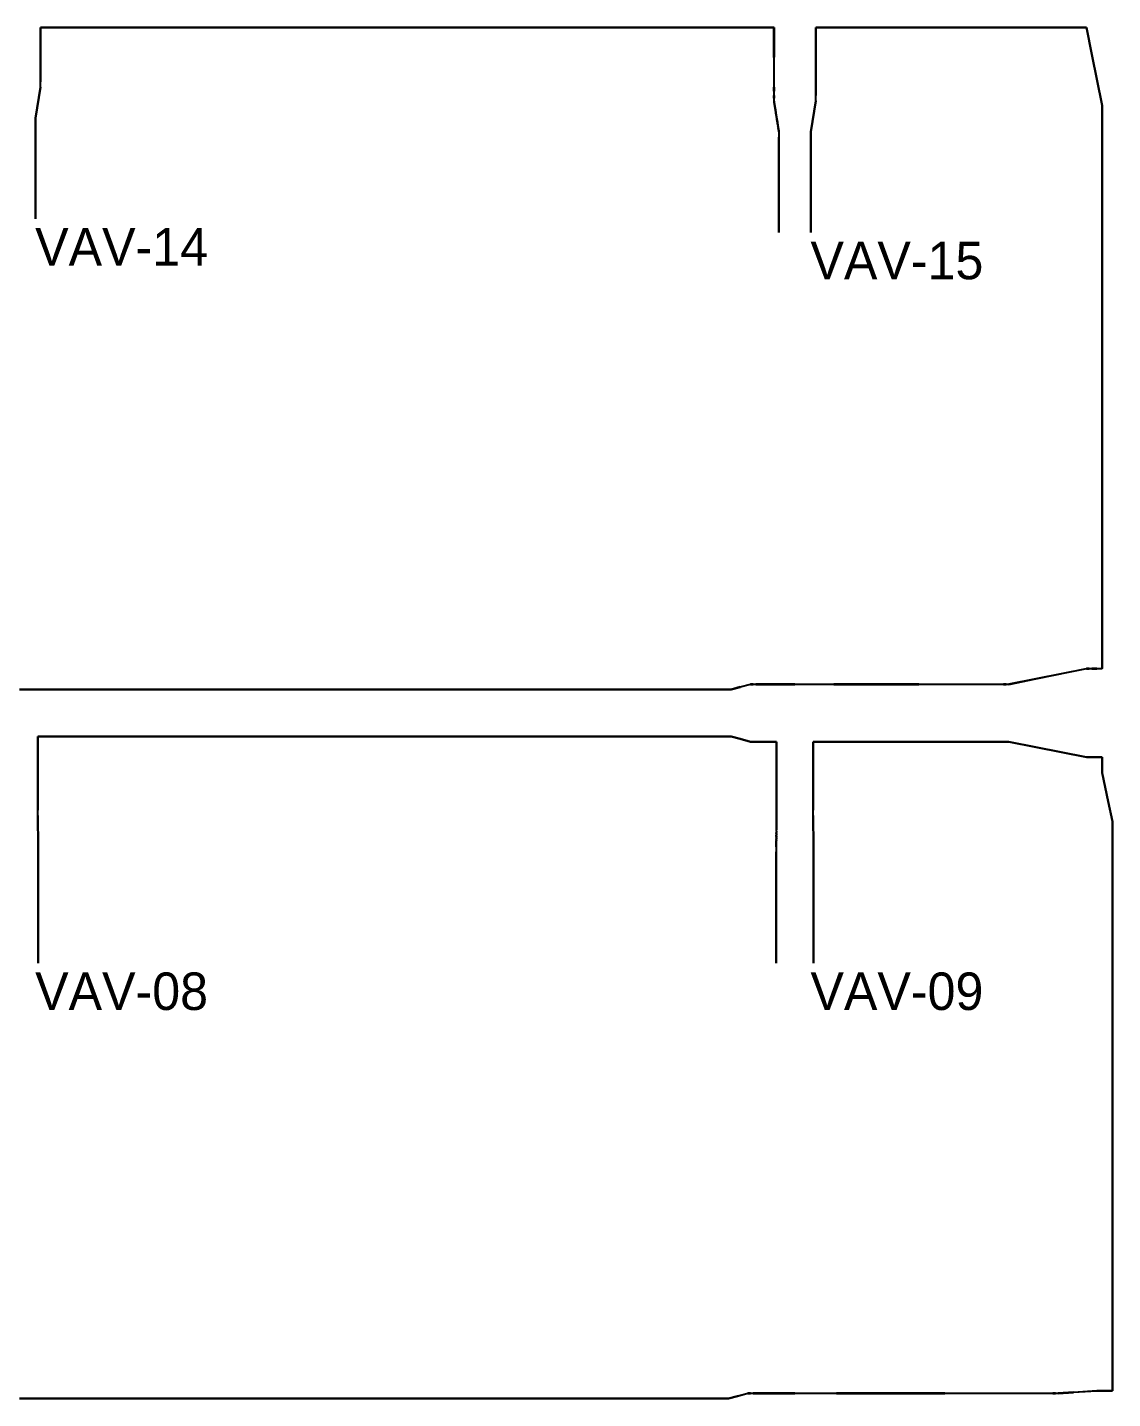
# Model space of a CAD drawing. Header units: metres. Extents: x 2 to 41.4, y 0.9 to 39.
# Drawn here: x 9.72 to 20.13, y 8.76 to 21.92 of the extents above; entities that cross this region are included whole.
import ezdxf

# ---------------------------------------------------------------- set-up
doc = ezdxf.new("R2010")
doc.units = ezdxf.units.M
doc.layers.add('BSA_MATERIAL_SECTION', color=7, linetype='Continuous')
doc.layers.add('BSA_VAV_LABEL', color=7, linetype='Continuous')

msp = doc.modelspace()

# ---------------------------------------------------------------- linework, layer by layer
at = {"layer": 'BSA_MATERIAL_SECTION'}
for p, q in [((9.841, 21.923), (9.903, 21.923)), ((9.841, 21.923), (9.841, 21.73)), ((9.904, 21.923), (9.842, 21.923)), ((9.842, 21.73), (9.842, 21.923)), ((9.991, 21.923), (9.903, 21.923)), ((9.904, 21.923), (9.991, 21.923)), ((9.991, 21.923), (9.991, 21.923)), ((9.991, 21.923), (9.991, 21.923)), ((13.217, 21.923), (9.991, 21.923)), ((9.991, 21.923), (13.217, 21.923)), ((9.991, 21.923), (9.991, 21.923)), ((9.991, 21.923), (9.991, 21.923)), ((13.217, 21.923), (16.444, 21.923)), ((16.444, 21.923), (13.217, 21.923)), ((16.469, 21.923), (16.444, 21.923)), ((16.444, 21.923), (16.469, 21.923)), ((16.444, 21.923), (16.444, 21.923)), ((16.444, 21.923), (16.444, 21.923)), ((16.444, 21.923), (16.444, 21.923)), ((16.444, 21.923), (16.444, 21.923)), ((16.469, 21.923), (16.494, 21.923)), ((16.494, 21.923), (16.469, 21.923)), ((16.576, 21.923), (16.494, 21.923)), ((16.494, 21.923), (16.576, 21.923)), ((16.576, 21.923), (16.681, 21.923)), ((16.681, 21.923), (16.576, 21.923)), ((16.706, 21.923), (16.681, 21.923)), ((16.681, 21.923), (16.706, 21.923)), ((16.706, 21.923), (16.731, 21.923)), ((16.731, 21.923), (16.706, 21.923)), ((16.731, 21.923), (16.731, 21.923)), ((16.731, 21.923), (16.731, 21.923)), ((16.827, 21.923), (16.731, 21.923)), ((16.731, 21.923), (16.827, 21.923)), ((16.731, 21.923), (16.731, 21.923)), ((16.731, 21.923), (16.731, 21.923)), ((16.827, 21.923), (16.88, 21.923)), ((16.881, 21.923), (16.827, 21.923)), ((16.88, 21.636), (16.88, 21.923)), ((16.881, 21.923), (16.881, 21.637)), ((17.281, 21.923), (17.334, 21.923)), ((17.281, 21.923), (17.281, 21.637)), ((17.335, 21.923), (17.282, 21.923)), ((17.282, 21.636), (17.282, 21.923)), ((17.431, 21.923), (17.334, 21.923)), ((17.335, 21.923), (17.431, 21.923)), ((17.431, 21.923), (17.431, 21.923)), ((17.431, 21.923), (17.431, 21.923)), ((18.493, 21.923), (17.431, 21.923)), ((17.431, 21.923), (18.493, 21.923)), ((17.431, 21.923), (17.431, 21.923)), ((17.431, 21.923), (17.431, 21.923)), ((18.493, 21.923), (19.555, 21.923)), ((19.555, 21.923), (18.493, 21.923)), ((19.717, 21.923), (19.555, 21.923)), ((19.555, 21.923), (19.717, 21.923)), ((19.555, 21.923), (19.555, 21.923)), ((19.555, 21.923), (19.555, 21.923)), ((19.555, 21.923), (19.555, 21.923)), ((19.555, 21.923), (19.555, 21.923)), ((19.717, 21.923), (19.879, 21.923)), ((19.88, 21.923), (19.717, 21.923)), ((19.931, 21.663), (19.879, 21.923)), ((19.88, 21.923), (19.932, 21.664)), ((9.841, 21.537), (9.841, 21.73)), ((9.842, 21.73), (9.842, 21.537)), ((16.88, 21.636), (16.88, 21.35)), ((16.881, 21.35), (16.881, 21.637)), ((17.281, 21.35), (17.281, 21.637)), ((17.282, 21.636), (17.282, 21.35)), ((19.931, 21.663), (20.029, 21.173)), ((20.03, 21.173), (19.932, 21.664)), ((9.841, 21.537), (9.841, 21.537)), ((9.841, 21.537), (9.842, 21.537)), ((9.841, 21.537), (9.841, 21.469)), ((9.841, 21.537), (9.841, 21.537)), ((9.841, 21.537), (9.842, 21.537)), ((9.841, 21.401), (9.841, 21.469)), ((9.842, 21.469), (9.842, 21.537)), ((9.842, 21.469), (9.842, 21.401)), ((9.841, 21.351), (9.793, 21.051)), ((9.794, 21.051), (9.842, 21.351)), ((9.841, 21.401), (9.842, 21.401)), ((9.841, 21.401), (9.841, 21.401)), ((9.841, 21.351), (9.841, 21.401)), ((9.841, 21.401), (9.841, 21.401)), ((9.842, 21.401), (9.841, 21.401)), ((9.842, 21.351), (9.842, 21.401)), ((16.881, 21.35), (16.88, 21.35)), ((16.88, 21.35), (16.88, 21.35)), ((16.88, 21.31), (16.88, 21.35)), ((16.881, 21.35), (16.88, 21.35)), ((16.88, 21.35), (16.88, 21.35)), ((16.881, 21.35), (16.881, 21.31)), ((17.281, 21.35), (17.281, 21.35)), ((17.281, 21.35), (17.282, 21.35)), ((17.281, 21.35), (17.281, 21.31)), ((17.281, 21.35), (17.281, 21.35)), ((17.281, 21.35), (17.282, 21.35)), ((17.282, 21.31), (17.282, 21.35)), ((16.88, 21.31), (16.88, 21.27)), ((16.88, 21.245), (16.88, 21.27)), ((16.88, 21.27), (16.881, 21.27)), ((16.88, 21.27), (16.88, 21.27)), ((16.88, 21.27), (16.881, 21.27)), ((16.88, 21.27), (16.88, 21.27)), ((16.88, 21.245), (16.88, 21.22)), ((16.88, 21.22), (16.88, 21.22)), ((16.88, 21.219), (16.88, 21.22)), ((16.88, 21.22), (16.88, 21.22)), ((16.88, 21.22), (16.88, 21.22)), ((16.88, 21.219), (16.88, 21.218)), ((16.88, 21.218), (16.881, 21.214)), ((16.881, 21.27), (16.881, 21.31)), ((16.881, 21.27), (16.881, 21.245)), ((16.881, 21.22), (16.881, 21.245)), ((16.881, 21.22), (16.881, 21.219)), ((16.881, 21.22), (16.881, 21.22)), ((16.881, 21.22), (16.881, 21.22)), ((16.881, 21.22), (16.881, 21.22)), ((16.881, 21.218), (16.881, 21.219)), ((16.882, 21.214), (16.881, 21.218)), ((16.881, 21.212), (16.881, 21.214)), ((16.882, 21.209), (16.881, 21.212)), ((16.882, 21.214), (16.882, 21.212)), ((16.882, 21.212), (16.883, 21.209)), ((16.882, 21.209), (16.882, 21.207)), ((16.882, 21.207), (16.882, 21.206)), ((16.883, 21.2), (16.882, 21.206)), ((16.883, 21.207), (16.883, 21.209)), ((16.883, 21.206), (16.883, 21.207)), ((16.883, 21.206), (16.884, 21.2)), ((16.883, 21.2), (16.884, 21.194)), ((16.885, 21.194), (16.884, 21.2)), ((16.885, 21.19), (16.884, 21.194)), ((16.885, 21.194), (16.886, 21.19)), ((16.885, 21.19), (16.886, 21.181)), ((16.887, 21.181), (16.886, 21.19)), ((17.281, 21.22), (17.233, 20.92)), ((17.234, 20.92), (17.282, 21.22)), ((17.281, 21.27), (17.281, 21.31)), ((17.281, 21.27), (17.282, 21.27)), ((17.281, 21.27), (17.281, 21.27)), ((17.281, 21.22), (17.281, 21.27)), ((17.281, 21.27), (17.281, 21.27)), ((17.282, 21.27), (17.281, 21.27)), ((17.282, 21.31), (17.282, 21.27)), ((17.282, 21.22), (17.282, 21.27)), ((16.886, 21.18), (16.886, 21.181)), ((16.886, 21.18), (16.887, 21.173)), ((16.887, 21.181), (16.887, 21.18)), ((16.888, 21.173), (16.887, 21.18)), ((16.888, 21.17), (16.887, 21.173)), ((16.888, 21.173), (16.889, 21.17)), ((16.888, 21.17), (16.888, 21.168)), ((16.89, 21.16), (16.888, 21.168)), ((16.889, 21.168), (16.889, 21.17)), ((16.889, 21.168), (16.89, 21.16)), ((16.89, 21.16), (16.89, 21.155)), ((16.891, 21.155), (16.89, 21.16)), ((16.891, 21.153), (16.89, 21.155)), ((16.891, 21.155), (16.891, 21.153)), ((16.891, 21.151), (16.891, 21.153)), ((16.891, 21.153), (16.892, 21.151)), ((16.891, 21.151), (16.892, 21.147)), ((16.892, 21.147), (16.892, 21.151)), ((16.892, 21.147), (16.892, 21.144)), ((16.893, 21.145), (16.892, 21.147)), ((16.893, 21.14), (16.892, 21.144)), ((16.893, 21.142), (16.893, 21.145)), ((16.893, 21.142), (16.894, 21.138)), ((16.893, 21.14), (16.893, 21.137)), ((16.894, 21.134), (16.893, 21.137)), ((16.894, 21.138), (16.894, 21.134)), ((16.894, 21.131), (16.894, 21.134)), ((16.895, 21.133), (16.894, 21.134)), ((16.894, 21.131), (16.894, 21.131)), ((16.895, 21.128), (16.894, 21.131)), ((16.895, 21.133), (16.895, 21.131)), ((16.895, 21.131), (16.895, 21.128)), ((16.895, 21.128), (16.895, 21.127)), ((16.895, 21.128), (16.895, 21.128)), ((16.895, 21.128), (16.895, 21.128)), ((16.896, 21.127), (16.895, 21.128)), ((16.896, 21.122), (16.895, 21.127)), ((16.896, 21.127), (16.896, 21.122)), ((16.896, 21.121), (16.896, 21.122)), ((16.896, 21.122), (16.896, 21.121)), ((16.896, 21.121), (16.896, 21.119)), ((16.897, 21.119), (16.896, 21.121)), ((16.896, 21.119), (16.897, 21.111)), ((16.898, 21.111), (16.897, 21.119)), ((16.897, 21.11), (16.897, 21.111)), ((16.898, 21.109), (16.897, 21.11)), ((16.898, 21.111), (16.898, 21.11)), ((16.898, 21.11), (16.898, 21.109)), ((16.898, 21.107), (16.898, 21.109)), ((16.898, 21.109), (16.899, 21.107)), ((16.898, 21.107), (16.898, 21.105)), ((16.898, 21.105), (16.899, 21.103)), ((16.899, 21.105), (16.899, 21.107)), ((16.899, 21.103), (16.899, 21.105)), ((16.899, 21.103), (16.899, 21.101)), ((16.9, 21.101), (16.899, 21.103)), ((16.899, 21.097), (16.899, 21.101)), ((16.9, 21.093), (16.899, 21.097)), ((16.9, 21.101), (16.9, 21.097)), ((16.9, 21.097), (16.901, 21.093)), ((16.9, 21.093), (16.9, 21.092)), ((16.901, 21.089), (16.9, 21.092)), ((16.901, 21.092), (16.901, 21.093)), ((16.901, 21.092), (16.902, 21.089)), ((16.901, 21.087), (16.901, 21.089)), ((16.901, 21.087), (16.901, 21.086)), ((16.902, 21.081), (16.901, 21.086)), ((16.902, 21.089), (16.902, 21.087)), ((16.902, 21.086), (16.902, 21.087)), ((16.902, 21.086), (16.903, 21.081)), ((16.902, 21.081), (16.903, 21.075)), ((16.904, 21.075), (16.903, 21.081)), ((16.903, 21.075), (16.903, 21.075)), ((16.903, 21.075), (16.903, 21.075)), ((16.904, 21.07), (16.903, 21.075)), ((16.904, 21.075), (16.904, 21.075)), ((16.904, 21.075), (16.904, 21.075)), ((16.905, 21.07), (16.904, 21.075)), ((16.904, 21.07), (16.904, 21.067)), ((16.904, 21.067), (16.905, 21.06)), ((16.904, 21.067), (16.904, 21.067)), ((16.905, 21.07), (16.905, 21.067)), ((16.905, 21.067), (16.905, 21.067)), ((16.906, 21.06), (16.905, 21.067)), ((16.906, 21.059), (16.905, 21.06)), ((16.906, 21.06), (16.906, 21.059)), ((16.906, 21.059), (16.906, 21.057)), ((16.907, 21.057), (16.906, 21.059)), ((16.906, 21.055), (16.906, 21.057)), ((16.907, 21.057), (16.907, 21.055)), ((20.029, 21.173), (20.029, 21.173)), ((20.03, 21.173), (20.029, 21.173)), ((20.029, 18.521), (20.029, 21.173)), ((20.03, 21.173), (20.029, 21.173)), ((20.029, 21.173), (20.029, 21.173)), ((20.03, 21.173), (20.03, 18.521)), ((9.793, 21.051), (9.793, 21.001)), ((9.793, 21.001), (9.794, 21.001)), ((9.793, 21.001), (9.793, 20.087)), ((9.794, 21.001), (9.793, 21.001)), ((9.794, 21.001), (9.794, 21.051)), ((9.794, 20.087), (9.794, 21.001)), ((16.906, 21.055), (16.907, 21.05)), ((16.908, 21.05), (16.907, 21.055)), ((16.907, 21.049), (16.907, 21.05)), ((16.907, 21.047), (16.907, 21.049)), ((16.907, 21.047), (16.908, 21.045)), ((16.908, 21.05), (16.908, 21.049)), ((16.908, 21.049), (16.908, 21.047)), ((16.909, 21.045), (16.908, 21.047)), ((16.908, 21.045), (16.908, 21.044)), ((16.908, 21.044), (16.908, 21.041)), ((16.909, 21.04), (16.908, 21.041)), ((16.909, 21.044), (16.909, 21.045)), ((16.909, 21.041), (16.909, 21.044)), ((16.909, 21.041), (16.909, 21.04)), ((16.909, 21.04), (16.909, 21.04)), ((16.909, 21.039), (16.909, 21.04)), ((16.909, 21.04), (16.909, 21.04)), ((16.909, 21.04), (16.91, 21.039)), ((16.909, 21.039), (16.909, 21.036)), ((16.909, 21.036), (16.909, 21.036)), ((16.909, 21.036), (16.909, 21.035)), ((16.909, 21.034), (16.909, 21.035)), ((16.909, 21.034), (16.91, 21.03)), ((16.91, 21.036), (16.91, 21.039)), ((16.91, 21.036), (16.91, 21.036)), ((16.91, 21.035), (16.91, 21.036)), ((16.91, 21.035), (16.91, 21.034)), ((16.911, 21.03), (16.91, 21.034)), ((16.91, 21.028), (16.91, 21.03)), ((16.91, 21.028), (16.911, 21.027)), ((16.911, 21.03), (16.911, 21.028)), ((16.911, 21.027), (16.911, 21.028)), ((16.911, 21.027), (16.911, 21.026)), ((16.912, 21.026), (16.911, 21.027)), ((16.912, 21.02), (16.911, 21.026)), ((16.913, 21.02), (16.912, 21.026)), ((16.913, 21.013), (16.912, 21.02)), ((16.913, 21.02), (16.914, 21.013)), ((16.913, 21.013), (16.913, 21.009)), ((16.913, 21.009), (16.915, 21.002)), ((16.914, 21.009), (16.914, 21.013)), ((16.914, 21.009), (16.915, 21.003)), ((16.915, 21.002), (16.915, 21.003)), ((16.915, 20.999), (16.915, 21.002)), ((16.915, 21.002), (16.916, 20.999)), ((16.915, 20.998), (16.915, 20.999)), ((16.916, 20.994), (16.915, 20.998)), ((16.916, 20.999), (16.916, 20.998)), ((16.916, 20.998), (16.917, 20.994)), ((16.916, 20.994), (16.916, 20.992)), ((16.917, 20.987), (16.916, 20.992)), ((16.917, 20.994), (16.917, 20.992)), ((16.918, 20.987), (16.917, 20.992)), ((16.917, 20.987), (16.918, 20.98)), ((16.918, 20.987), (16.919, 20.98)), ((16.919, 20.976), (16.918, 20.98)), ((16.92, 20.976), (16.919, 20.98)), ((16.919, 20.976), (16.92, 20.97)), ((16.92, 20.97), (16.92, 20.976)), ((16.92, 20.97), (16.921, 20.964)), ((16.92, 20.97), (16.921, 20.964)), ((16.921, 20.963), (16.921, 20.964)), ((16.921, 20.964), (16.922, 20.963)), ((16.921, 20.963), (16.921, 20.961)), ((16.921, 20.96), (16.921, 20.961)), ((16.921, 20.96), (16.921, 20.959)), ((16.921, 20.959), (16.922, 20.958)), ((16.922, 20.961), (16.922, 20.963)), ((16.922, 20.961), (16.922, 20.96)), ((16.922, 20.959), (16.922, 20.96)), ((16.922, 20.958), (16.922, 20.959)), ((16.922, 20.957), (16.922, 20.958)), ((16.922, 20.958), (16.923, 20.957)), ((16.922, 20.953), (16.922, 20.957)), ((16.923, 20.951), (16.922, 20.953)), ((16.923, 20.953), (16.923, 20.957)), ((16.923, 20.953), (16.924, 20.951)), ((16.923, 20.95), (16.923, 20.951)), ((16.923, 20.947), (16.923, 20.95)), ((16.923, 20.947), (16.924, 20.942)), ((16.924, 20.951), (16.924, 20.95)), ((16.924, 20.95), (16.924, 20.947)), ((16.925, 20.942), (16.924, 20.947)), ((16.925, 20.939), (16.924, 20.942)), ((16.925, 20.942), (16.925, 20.939)), ((16.925, 20.937), (16.925, 20.939)), ((16.925, 20.939), (16.926, 20.937)), ((16.925, 20.937), (16.925, 20.934)), ((16.926, 20.931), (16.925, 20.934)), ((16.926, 20.937), (16.926, 20.934)), ((16.927, 20.931), (16.926, 20.934)), ((16.926, 20.928), (16.926, 20.931)), ((16.926, 20.928), (16.927, 20.926)), ((16.927, 20.931), (16.927, 20.928)), ((16.927, 20.928), (16.928, 20.926)), ((16.928, 20.92), (16.927, 20.926)), ((16.928, 20.92), (16.928, 20.926)), ((16.928, 20.92), (16.928, 20.87)), ((16.928, 20.92), (16.928, 20.87)), ((16.928, 20.87), (16.928, 20.87)), ((16.928, 20.87), (16.928, 20.87)), ((16.928, 20.413), (16.928, 20.87)), ((16.928, 20.87), (16.928, 20.413)), ((16.928, 20.87), (16.928, 20.87)), ((16.928, 20.87), (16.928, 20.87)), ((17.233, 20.92), (17.233, 20.87)), ((17.233, 20.87), (17.234, 20.87)), ((17.233, 20.87), (17.233, 19.956)), ((17.234, 20.87), (17.233, 20.87)), ((17.234, 20.87), (17.234, 20.92)), ((17.234, 19.956), (17.234, 20.87)), ((16.928, 20.413), (16.928, 19.956)), ((16.928, 19.956), (16.928, 20.413)), ((9.793, 20.087), (9.794, 20.087)), ((16.928, 19.956), (16.928, 19.956)), ((16.928, 19.956), (16.928, 19.956)), ((17.233, 19.956), (17.234, 19.956)), ((20.029, 18.521), (20.029, 15.868)), ((20.03, 15.868), (20.03, 18.521)), ((20.029, 15.868), (20.029, 15.868)), ((20.03, 15.868), (20.029, 15.868)), ((20.029, 15.819), (20.029, 15.868)), ((20.029, 15.868), (20.03, 15.868)), ((20.029, 15.868), (20.029, 15.868)), ((20.029, 15.819), (20.029, 15.769)), ((20.03, 15.868), (20.03, 15.818)), ((20.03, 15.768), (20.03, 15.818)), ((19.392, 15.671), (19.133, 15.619)), ((19.133, 15.618), (19.392, 15.67)), ((19.392, 15.671), (19.88, 15.769)), ((19.88, 15.768), (19.392, 15.67)), ((19.905, 15.769), (19.88, 15.769)), ((19.88, 15.768), (19.905, 15.768)), ((19.905, 15.769), (19.93, 15.769)), ((19.93, 15.768), (19.905, 15.768)), ((19.979, 15.769), (19.93, 15.769)), ((19.93, 15.768), (19.93, 15.769)), ((19.93, 15.769), (19.93, 15.769)), ((19.93, 15.769), (19.93, 15.768)), ((19.93, 15.769), (19.93, 15.769)), ((19.93, 15.768), (19.98, 15.768)), ((19.979, 15.769), (20.029, 15.769)), ((20.03, 15.768), (19.98, 15.768)), ((9.641, 15.569), (9.966, 15.569)), ((9.966, 15.568), (9.641, 15.568)), ((9.966, 15.569), (9.966, 15.568)), ((9.966, 15.569), (9.966, 15.569)), ((13.192, 15.569), (9.966, 15.569)), ((9.966, 15.568), (9.966, 15.569)), ((9.966, 15.569), (9.966, 15.569)), ((9.966, 15.568), (13.192, 15.568)), ((13.192, 15.569), (16.419, 15.569)), ((16.419, 15.568), (13.192, 15.568)), ((16.444, 15.569), (16.419, 15.569)), ((16.419, 15.568), (16.419, 15.569)), ((16.419, 15.569), (16.419, 15.569)), ((16.419, 15.569), (16.419, 15.568)), ((16.419, 15.569), (16.419, 15.569)), ((16.419, 15.568), (16.444, 15.568)), ((16.444, 15.569), (16.469, 15.569)), ((16.469, 15.568), (16.444, 15.568)), ((16.557, 15.593), (16.469, 15.569)), ((16.469, 15.568), (16.557, 15.592)), ((16.557, 15.593), (16.656, 15.619)), ((16.656, 15.618), (16.557, 15.592)), ((16.681, 15.619), (16.656, 15.619)), ((16.656, 15.618), (16.681, 15.618)), ((16.681, 15.619), (16.706, 15.619)), ((16.706, 15.618), (16.681, 15.618)), ((17.081, 15.619), (16.706, 15.619)), ((16.706, 15.619), (16.706, 15.619)), ((16.706, 15.619), (16.706, 15.618)), ((16.706, 15.619), (16.706, 15.618)), ((16.706, 15.619), (16.706, 15.619)), ((16.706, 15.618), (17.081, 15.618)), ((17.081, 15.619), (17.456, 15.619)), ((17.456, 15.618), (17.081, 15.618)), ((17.456, 15.619), (17.456, 15.619)), ((17.456, 15.618), (17.456, 15.619)), ((18.27, 15.619), (17.456, 15.619)), ((17.456, 15.618), (17.456, 15.619)), ((17.456, 15.619), (17.456, 15.619)), ((17.456, 15.618), (18.27, 15.618)), ((18.27, 15.619), (19.083, 15.619)), ((19.083, 15.618), (18.27, 15.618)), ((19.108, 15.619), (19.083, 15.619)), ((19.083, 15.619), (19.083, 15.619)), ((19.083, 15.619), (19.083, 15.618)), ((19.083, 15.619), (19.083, 15.618)), ((19.083, 15.619), (19.083, 15.619)), ((19.083, 15.618), (19.108, 15.618)), ((19.108, 15.619), (19.133, 15.619)), ((19.133, 15.618), (19.108, 15.618)), ((9.816, 15.118), (9.88, 15.118)), ((9.816, 15.118), (9.816, 14.925)), ((9.881, 15.118), (9.817, 15.118)), ((9.817, 14.925), (9.817, 15.118)), ((9.966, 15.118), (9.88, 15.118)), ((9.881, 15.118), (9.966, 15.118)), ((9.966, 15.118), (9.966, 15.118)), ((9.966, 15.118), (9.966, 15.118)), ((13.192, 15.118), (9.966, 15.118)), ((9.966, 15.118), (13.192, 15.118)), ((9.966, 15.118), (9.966, 15.118)), ((9.966, 15.118), (9.966, 15.118)), ((13.192, 15.118), (16.419, 15.118)), ((16.419, 15.118), (13.192, 15.118)), ((16.444, 15.118), (16.419, 15.118)), ((16.419, 15.118), (16.444, 15.118)), ((16.419, 15.118), (16.419, 15.118)), ((16.419, 15.118), (16.419, 15.118)), ((16.419, 15.118), (16.419, 15.118)), ((16.419, 15.118), (16.419, 15.118)), ((16.444, 15.118), (16.469, 15.118)), ((16.469, 15.118), (16.444, 15.118)), ((16.557, 15.094), (16.469, 15.118)), ((16.469, 15.118), (16.557, 15.095)), ((16.656, 15.068), (16.557, 15.095)), ((16.557, 15.094), (16.656, 15.068)), ((16.681, 15.068), (16.656, 15.068)), ((16.656, 15.068), (16.681, 15.068)), ((16.681, 15.068), (16.706, 15.068)), ((16.706, 15.068), (16.681, 15.068)), ((16.706, 15.068), (16.706, 15.068)), ((16.706, 15.068), (16.706, 15.068)), ((16.825, 15.068), (16.706, 15.068)), ((16.706, 15.068), (16.826, 15.068)), ((16.706, 15.068), (16.706, 15.068)), ((16.706, 15.068), (16.706, 15.068)), ((16.825, 15.068), (16.905, 15.068)), ((16.906, 15.068), (16.826, 15.068)), ((16.905, 14.781), (16.905, 15.068)), ((16.906, 15.068), (16.906, 14.782)), ((17.256, 15.068), (17.336, 15.068)), ((17.256, 15.068), (17.256, 14.782)), ((17.336, 15.068), (17.257, 15.068)), ((17.257, 14.781), (17.257, 15.068)), ((17.336, 15.068), (17.456, 15.068)), ((17.456, 15.068), (17.336, 15.068)), ((17.456, 15.068), (17.456, 15.068)), ((17.456, 15.068), (17.456, 15.068)), ((18.27, 15.068), (17.456, 15.068)), ((17.456, 15.068), (18.27, 15.068)), ((17.456, 15.068), (17.456, 15.068)), ((17.456, 15.068), (17.456, 15.068)), ((18.27, 15.068), (19.083, 15.068)), ((19.083, 15.068), (18.27, 15.068)), ((19.108, 15.068), (19.083, 15.068)), ((19.083, 15.068), (19.108, 15.068)), ((19.083, 15.068), (19.083, 15.068)), ((19.083, 15.068), (19.083, 15.068)), ((19.083, 15.068), (19.083, 15.068)), ((19.083, 15.068), (19.083, 15.068)), ((19.108, 15.068), (19.133, 15.068)), ((19.133, 15.068), (19.108, 15.068)), ((19.392, 15.016), (19.133, 15.068)), ((19.133, 15.068), (19.392, 15.016)), ((19.392, 15.016), (19.88, 14.918)), ((19.88, 14.918), (19.392, 15.016)), ((9.816, 14.732), (9.816, 14.925)), ((9.817, 14.925), (9.817, 14.732)), ((19.905, 14.918), (19.88, 14.918)), ((19.88, 14.918), (19.905, 14.918)), ((19.905, 14.918), (19.93, 14.918)), ((19.93, 14.918), (19.905, 14.918)), ((19.93, 14.918), (19.93, 14.918)), ((19.93, 14.918), (19.93, 14.918)), ((19.979, 14.918), (19.93, 14.918)), ((19.93, 14.918), (19.98, 14.918)), ((19.93, 14.918), (19.93, 14.918)), ((19.93, 14.918), (19.93, 14.918)), ((19.979, 14.918), (20.029, 14.918)), ((20.03, 14.918), (19.98, 14.918)), ((20.029, 14.868), (20.029, 14.918)), ((20.03, 14.918), (20.03, 14.868)), ((16.905, 14.781), (16.905, 14.495)), ((16.906, 14.495), (16.906, 14.782)), ((17.256, 14.495), (17.256, 14.782)), ((17.257, 14.781), (17.257, 14.495)), ((20.029, 14.868), (20.029, 14.818)), ((20.029, 14.818), (20.029, 14.818)), ((20.029, 14.818), (20.03, 14.818)), ((20.029, 14.818), (20.03, 14.818)), ((20.029, 14.818), (20.029, 14.818)), ((20.029, 14.793), (20.029, 14.818)), ((20.029, 14.793), (20.029, 14.768)), ((20.088, 14.495), (20.029, 14.768)), ((20.03, 14.818), (20.03, 14.868)), ((20.03, 14.818), (20.03, 14.793)), ((20.03, 14.768), (20.03, 14.793)), ((20.03, 14.768), (20.088, 14.495)), ((9.816, 14.732), (9.816, 14.732)), ((9.816, 14.732), (9.817, 14.732)), ((9.816, 14.732), (9.816, 14.571)), ((9.816, 14.732), (9.816, 14.732)), ((9.816, 14.732), (9.817, 14.732)), ((9.817, 14.571), (9.817, 14.732)), ((9.816, 14.41), (9.816, 14.571)), ((9.817, 14.571), (9.817, 14.41)), ((16.906, 14.495), (16.905, 14.495)), ((16.905, 14.495), (16.905, 14.495)), ((16.905, 14.453), (16.905, 14.495)), ((16.906, 14.495), (16.905, 14.495)), ((16.905, 14.495), (16.905, 14.495)), ((16.906, 14.495), (16.906, 14.453)), ((17.256, 14.495), (17.256, 14.495)), ((17.256, 14.495), (17.257, 14.495)), ((17.256, 14.495), (17.256, 14.453)), ((17.256, 14.495), (17.256, 14.495)), ((17.256, 14.495), (17.257, 14.495)), ((17.257, 14.453), (17.257, 14.495)), ((20.088, 14.495), (20.129, 14.302)), ((20.13, 14.302), (20.088, 14.495)), ((9.816, 14.41), (9.817, 14.41)), ((9.816, 14.41), (9.816, 14.41)), ((9.816, 14.36), (9.816, 14.41)), ((9.816, 14.41), (9.816, 14.41)), ((9.817, 14.41), (9.816, 14.41)), ((9.816, 14.36), (9.819, 14.06)), ((9.817, 14.36), (9.817, 14.41)), ((9.819, 14.06), (9.817, 14.36)), ((16.905, 14.453), (16.905, 14.41)), ((16.905, 14.385), (16.905, 14.41)), ((16.905, 14.41), (16.906, 14.41)), ((16.905, 14.41), (16.905, 14.41)), ((16.905, 14.41), (16.906, 14.41)), ((16.905, 14.41), (16.905, 14.41)), ((16.905, 14.385), (16.905, 14.36)), ((16.905, 14.359), (16.905, 14.36)), ((16.905, 14.36), (16.905, 14.36)), ((16.905, 14.36), (16.905, 14.36)), ((16.905, 14.36), (16.905, 14.36)), ((16.905, 14.36), (16.905, 14.36)), ((16.905, 14.36), (16.905, 14.36)), ((16.905, 14.357), (16.905, 14.359)), ((16.905, 14.359), (16.905, 14.359)), ((16.905, 14.359), (16.905, 14.359)), ((16.905, 14.354), (16.905, 14.357)), ((16.905, 14.354), (16.905, 14.351)), ((16.905, 14.351), (16.905, 14.349)), ((16.905, 14.346), (16.905, 14.349)), ((16.905, 14.342), (16.905, 14.346)), ((16.906, 14.41), (16.906, 14.453)), ((16.906, 14.41), (16.906, 14.385)), ((16.906, 14.36), (16.906, 14.385)), ((16.906, 14.36), (16.906, 14.359)), ((16.906, 14.36), (16.906, 14.36)), ((16.906, 14.36), (16.906, 14.36)), ((16.906, 14.36), (16.906, 14.36)), ((16.906, 14.36), (16.906, 14.36)), ((16.906, 14.36), (16.906, 14.36)), ((16.906, 14.359), (16.906, 14.357)), ((16.906, 14.359), (16.906, 14.359)), ((16.906, 14.359), (16.906, 14.359)), ((16.906, 14.357), (16.906, 14.354)), ((16.906, 14.351), (16.906, 14.354)), ((16.906, 14.349), (16.906, 14.351)), ((16.906, 14.349), (16.906, 14.346)), ((16.906, 14.346), (16.906, 14.342)), ((17.256, 14.41), (17.256, 14.453)), ((17.256, 14.41), (17.257, 14.41)), ((17.256, 14.41), (17.256, 14.41)), ((17.256, 14.36), (17.256, 14.41)), ((17.256, 14.41), (17.256, 14.41)), ((17.257, 14.41), (17.256, 14.41)), ((17.256, 14.36), (17.259, 14.06)), ((17.257, 14.453), (17.257, 14.41)), ((17.257, 14.36), (17.257, 14.41)), ((17.259, 14.06), (17.257, 14.36)), ((16.904, 14.304), (16.905, 14.308)), ((16.904, 14.304), (16.904, 14.3)), ((16.904, 14.294), (16.904, 14.3)), ((16.904, 14.294), (16.904, 14.29)), ((16.904, 14.288), (16.904, 14.29)), ((16.904, 14.285), (16.904, 14.288)), ((16.904, 14.285), (16.904, 14.279)), ((16.904, 14.276), (16.904, 14.279)), ((16.904, 14.276), (16.904, 14.275)), ((16.904, 14.275), (16.904, 14.274)), ((16.904, 14.269), (16.904, 14.274)), ((16.904, 14.266), (16.904, 14.269)), ((16.904, 14.266), (16.904, 14.261)), ((16.904, 14.259), (16.904, 14.261)), ((16.904, 14.258), (16.904, 14.259)), ((16.904, 14.258), (16.904, 14.255)), ((16.904, 14.253), (16.904, 14.255)), ((16.904, 14.253), (16.904, 14.249)), ((16.904, 14.245), (16.904, 14.249)), ((16.904, 14.245), (16.904, 14.241)), ((16.904, 14.239), (16.904, 14.241)), ((16.904, 14.239), (16.904, 14.239)), ((16.904, 14.239), (16.904, 14.235)), ((16.904, 14.235), (16.904, 14.235)), ((16.904, 14.235), (16.904, 14.233)), ((16.904, 14.231), (16.904, 14.233)), ((16.904, 14.231), (16.904, 14.226)), ((16.904, 14.224), (16.904, 14.226)), ((16.904, 14.224), (16.904, 14.221)), ((16.904, 14.21), (16.904, 14.221)), ((16.904, 14.21), (16.905, 14.221)), ((16.905, 14.342), (16.905, 14.34)), ((16.905, 14.334), (16.905, 14.34)), ((16.905, 14.334), (16.905, 14.332)), ((16.905, 14.323), (16.905, 14.332)), ((16.906, 14.332), (16.905, 14.323)), ((16.905, 14.323), (16.905, 14.32)), ((16.905, 14.32), (16.905, 14.323)), ((16.905, 14.32), (16.905, 14.317)), ((16.905, 14.317), (16.905, 14.32)), ((16.905, 14.311), (16.905, 14.317)), ((16.905, 14.317), (16.905, 14.311)), ((16.905, 14.308), (16.905, 14.311)), ((16.905, 14.311), (16.905, 14.308)), ((16.905, 14.308), (16.905, 14.304)), ((16.905, 14.3), (16.905, 14.304)), ((16.905, 14.3), (16.905, 14.294)), ((16.905, 14.29), (16.905, 14.294)), ((16.905, 14.29), (16.905, 14.288)), ((16.905, 14.288), (16.905, 14.285)), ((16.905, 14.279), (16.905, 14.285)), ((16.905, 14.279), (16.905, 14.276)), ((16.905, 14.275), (16.905, 14.276)), ((16.905, 14.274), (16.905, 14.275)), ((16.905, 14.274), (16.905, 14.269)), ((16.905, 14.269), (16.905, 14.266)), ((16.905, 14.261), (16.905, 14.266)), ((16.905, 14.261), (16.905, 14.259)), ((16.905, 14.259), (16.905, 14.258)), ((16.905, 14.255), (16.905, 14.258)), ((16.905, 14.255), (16.905, 14.253)), ((16.905, 14.249), (16.905, 14.253)), ((16.905, 14.249), (16.905, 14.245)), ((16.905, 14.241), (16.905, 14.245)), ((16.905, 14.245), (16.905, 14.245)), ((16.905, 14.241), (16.905, 14.239)), ((16.905, 14.239), (16.905, 14.239)), ((16.905, 14.235), (16.905, 14.239)), ((16.905, 14.235), (16.905, 14.235)), ((16.905, 14.233), (16.905, 14.235)), ((16.905, 14.233), (16.905, 14.231)), ((16.905, 14.226), (16.905, 14.231)), ((16.905, 14.226), (16.905, 14.224)), ((16.905, 14.221), (16.905, 14.224)), ((16.906, 14.34), (16.906, 14.342)), ((16.906, 14.34), (16.906, 14.334)), ((16.906, 14.332), (16.906, 14.334)), ((20.129, 14.277), (20.129, 14.302)), ((20.129, 14.277), (20.129, 14.252)), ((20.129, 14.252), (20.129, 14.252)), ((20.129, 14.252), (20.13, 14.252)), ((20.129, 11.595), (20.129, 14.252)), ((20.13, 14.252), (20.129, 14.252)), ((20.129, 14.252), (20.129, 14.252)), ((20.13, 14.302), (20.13, 14.277)), ((20.13, 14.252), (20.13, 14.277)), ((20.13, 14.252), (20.13, 11.595)), ((16.902, 14.088), (16.903, 14.093)), ((16.902, 14.085), (16.902, 14.088)), ((16.902, 14.084), (16.902, 14.085)), ((16.902, 14.084), (16.902, 14.082)), ((16.902, 14.077), (16.902, 14.082)), ((16.903, 14.195), (16.904, 14.2)), ((16.903, 14.195), (16.903, 14.192)), ((16.903, 14.19), (16.903, 14.192)), ((16.903, 14.189), (16.903, 14.19)), ((16.903, 14.187), (16.903, 14.189)), ((16.903, 14.187), (16.903, 14.181)), ((16.903, 14.18), (16.903, 14.181)), ((16.903, 14.179), (16.903, 14.18)), ((16.903, 14.179), (16.903, 14.177)), ((16.903, 14.177), (16.903, 14.175)), ((16.903, 14.174), (16.903, 14.175)), ((16.903, 14.174), (16.903, 14.17)), ((16.903, 14.17), (16.903, 14.17)), ((16.903, 14.169), (16.903, 14.17)), ((16.903, 14.16), (16.903, 14.169)), ((16.903, 14.16), (16.903, 14.156)), ((16.903, 14.153), (16.903, 14.156)), ((16.903, 14.153), (16.903, 14.149)), ((16.903, 14.149), (16.903, 14.143)), ((16.903, 14.142), (16.903, 14.143)), ((16.903, 14.142), (16.903, 14.135)), ((16.903, 14.134), (16.903, 14.135)), ((16.903, 14.132), (16.903, 14.134)), ((16.903, 14.132), (16.903, 14.127)), ((16.903, 14.121), (16.903, 14.127)), ((16.903, 14.118), (16.903, 14.121)), ((16.903, 14.118), (16.903, 14.118)), ((16.903, 14.118), (16.903, 14.116)), ((16.903, 14.116), (16.903, 14.11)), ((16.903, 14.11), (16.904, 14.116)), ((16.903, 14.11), (16.903, 14.108)), ((16.903, 14.108), (16.903, 14.11)), ((16.903, 14.108), (16.903, 14.105)), ((16.903, 14.105), (16.903, 14.108)), ((16.903, 14.102), (16.903, 14.105)), ((16.903, 14.105), (16.903, 14.102)), ((16.903, 14.101), (16.903, 14.102)), ((16.903, 14.102), (16.903, 14.101)), ((16.903, 14.099), (16.903, 14.101)), ((16.903, 14.101), (16.903, 14.099)), ((16.903, 14.099), (16.903, 14.093)), ((16.903, 14.093), (16.903, 14.099)), ((16.903, 14.093), (16.903, 14.088)), ((16.903, 14.088), (16.903, 14.085)), ((16.903, 14.085), (16.903, 14.084)), ((16.903, 14.082), (16.903, 14.084)), ((16.903, 14.082), (16.903, 14.077)), ((16.904, 14.21), (16.904, 14.203)), ((16.904, 14.21), (16.904, 14.203)), ((16.904, 14.2), (16.904, 14.203)), ((16.904, 14.2), (16.904, 14.203)), ((16.904, 14.2), (16.904, 14.2)), ((16.904, 14.2), (16.904, 14.2)), ((16.904, 14.2), (16.904, 14.2)), ((16.904, 14.197), (16.904, 14.2)), ((16.904, 14.2), (16.904, 14.2)), ((16.904, 14.195), (16.904, 14.197)), ((16.904, 14.195), (16.904, 14.192)), ((16.904, 14.19), (16.904, 14.192)), ((16.904, 14.189), (16.904, 14.19)), ((16.904, 14.187), (16.904, 14.189)), ((16.904, 14.187), (16.904, 14.181)), ((16.904, 14.18), (16.904, 14.181)), ((16.904, 14.179), (16.904, 14.18)), ((16.904, 14.179), (16.904, 14.177)), ((16.904, 14.177), (16.904, 14.175)), ((16.904, 14.174), (16.904, 14.175)), ((16.904, 14.174), (16.904, 14.17)), ((16.904, 14.17), (16.904, 14.17)), ((16.904, 14.169), (16.904, 14.17)), ((16.904, 14.16), (16.904, 14.169)), ((16.904, 14.16), (16.904, 14.156)), ((16.904, 14.153), (16.904, 14.156)), ((16.904, 14.149), (16.904, 14.153)), ((16.904, 14.149), (16.904, 14.143)), ((16.904, 14.142), (16.904, 14.143)), ((16.904, 14.142), (16.904, 14.135)), ((16.904, 14.135), (16.904, 14.134)), ((16.904, 14.132), (16.904, 14.134)), ((16.904, 14.127), (16.904, 14.132)), ((16.904, 14.127), (16.904, 14.121)), ((16.904, 14.121), (16.904, 14.118)), ((16.904, 14.118), (16.904, 14.118)), ((16.904, 14.116), (16.904, 14.118)), ((9.819, 14.01), (9.819, 14.06)), ((9.819, 14.06), (9.819, 14.01)), ((9.819, 14.01), (9.819, 14.01)), ((9.819, 12.943), (9.819, 14.01)), ((9.819, 14.01), (9.819, 12.943)), ((9.819, 14.01), (9.819, 14.01)), ((16.902, 14.077), (16.902, 14.075)), ((16.902, 14.075), (16.902, 14.071)), ((16.902, 14.071), (16.902, 14.068)), ((16.902, 14.066), (16.902, 14.068)), ((16.902, 14.066), (16.902, 14.06)), ((16.902, 14.06), (16.902, 14.01)), ((16.902, 14.01), (16.903, 14.01)), ((16.902, 13.477), (16.902, 14.01)), ((16.903, 14.01), (16.902, 14.01)), ((16.903, 14.075), (16.903, 14.077)), ((16.903, 14.071), (16.903, 14.075)), ((16.903, 14.068), (16.903, 14.071)), ((16.903, 14.068), (16.903, 14.066)), ((16.903, 14.06), (16.903, 14.066)), ((16.903, 14.06), (16.903, 14.01)), ((16.903, 14.01), (16.903, 14.01)), ((16.903, 14.01), (16.903, 13.477)), ((16.903, 14.01), (16.903, 14.01)), ((17.259, 14.01), (17.259, 14.06)), ((17.259, 14.06), (17.259, 14.01)), ((17.259, 14.01), (17.259, 14.01)), ((17.259, 12.943), (17.259, 14.01)), ((17.259, 14.01), (17.259, 12.943)), ((17.259, 14.01), (17.259, 14.01)), ((16.902, 13.477), (16.902, 12.943)), ((16.903, 12.943), (16.903, 13.477)), ((9.819, 12.943), (9.819, 12.943)), ((16.902, 12.943), (16.903, 12.943)), ((16.903, 12.943), (16.903, 12.943)), ((17.259, 12.943), (17.259, 12.943)), ((20.129, 11.595), (20.129, 8.938)), ((20.13, 8.938), (20.13, 11.595)), ((19.756, 8.824), (19.607, 8.814)), ((19.607, 8.813), (19.756, 8.823)), ((19.756, 8.824), (19.98, 8.839)), ((19.98, 8.838), (19.756, 8.823)), ((20.005, 8.839), (19.98, 8.839)), ((19.98, 8.838), (20.005, 8.838)), ((20.005, 8.839), (20.03, 8.839)), ((20.03, 8.838), (20.005, 8.838)), ((20.03, 8.838), (20.03, 8.839)), ((20.03, 8.839), (20.03, 8.839)), ((20.079, 8.839), (20.03, 8.839)), ((20.03, 8.839), (20.03, 8.839)), ((20.03, 8.839), (20.03, 8.838)), ((20.03, 8.838), (20.08, 8.838)), ((20.079, 8.839), (20.129, 8.839)), ((20.13, 8.838), (20.08, 8.838)), ((20.129, 8.938), (20.13, 8.938)), ((20.129, 8.938), (20.129, 8.938)), ((20.129, 8.889), (20.129, 8.938)), ((20.129, 8.938), (20.13, 8.938)), ((20.129, 8.938), (20.129, 8.938)), ((20.129, 8.889), (20.129, 8.839)), ((20.13, 8.938), (20.13, 8.888)), ((20.13, 8.838), (20.13, 8.888)), ((9.641, 8.764), (9.991, 8.764)), ((9.991, 8.763), (9.641, 8.763)), ((9.991, 8.764), (9.991, 8.764)), ((9.991, 8.763), (9.991, 8.764)), ((13.192, 8.764), (9.991, 8.764)), ((9.991, 8.763), (9.991, 8.764)), ((9.991, 8.764), (9.991, 8.764)), ((9.991, 8.763), (13.192, 8.763)), ((13.192, 8.764), (16.394, 8.764)), ((16.394, 8.763), (13.192, 8.763)), ((16.419, 8.764), (16.394, 8.764)), ((16.394, 8.764), (16.394, 8.764)), ((16.394, 8.764), (16.394, 8.763)), ((16.394, 8.764), (16.394, 8.763)), ((16.394, 8.764), (16.394, 8.764)), ((16.394, 8.763), (16.419, 8.763)), ((16.419, 8.764), (16.444, 8.764)), ((16.444, 8.763), (16.419, 8.763)), ((16.531, 8.787), (16.444, 8.764)), ((16.444, 8.763), (16.531, 8.787)), ((16.531, 8.787), (16.631, 8.814)), ((16.631, 8.813), (16.531, 8.787)), ((16.656, 8.814), (16.631, 8.814)), ((16.631, 8.813), (16.656, 8.813)), ((16.656, 8.814), (16.681, 8.814)), ((16.681, 8.813), (16.656, 8.813)), ((17.081, 8.814), (16.681, 8.814)), ((16.681, 8.814), (16.681, 8.814)), ((16.681, 8.814), (16.681, 8.813)), ((16.681, 8.814), (16.681, 8.813)), ((16.681, 8.814), (16.681, 8.814)), ((16.681, 8.813), (17.081, 8.813)), ((17.081, 8.814), (17.481, 8.814)), ((17.481, 8.813), (17.081, 8.813)), ((17.481, 8.814), (17.481, 8.814)), ((17.481, 8.813), (17.481, 8.814)), ((18.519, 8.814), (17.481, 8.814)), ((17.481, 8.813), (17.481, 8.814)), ((17.481, 8.814), (17.481, 8.814)), ((17.481, 8.813), (18.519, 8.813)), ((18.519, 8.814), (19.557, 8.814)), ((19.557, 8.813), (18.519, 8.813)), ((19.582, 8.814), (19.557, 8.814)), ((19.557, 8.814), (19.557, 8.813)), ((19.557, 8.814), (19.557, 8.814)), ((19.557, 8.814), (19.557, 8.813)), ((19.557, 8.814), (19.557, 8.814)), ((19.557, 8.813), (19.582, 8.813)), ((19.582, 8.814), (19.607, 8.814)), ((19.607, 8.813), (19.582, 8.813))]:
    msp.add_line(p, q, dxfattribs=at)

# ---------------------------------------------------------------- texts
at = {"layer": 'BSA_VAV_LABEL'}
for s, p in [('VAV-14', (9.791, 19.637)), ('VAV-15', (17.231, 19.506)), ('VAV-08', (9.791, 12.493)), ('VAV-09', (17.231, 12.493))]:
    msp.add_text(s, height=0.36, dxfattribs=at).set_placement(p)

doc.saveas('drawing.dxf')
